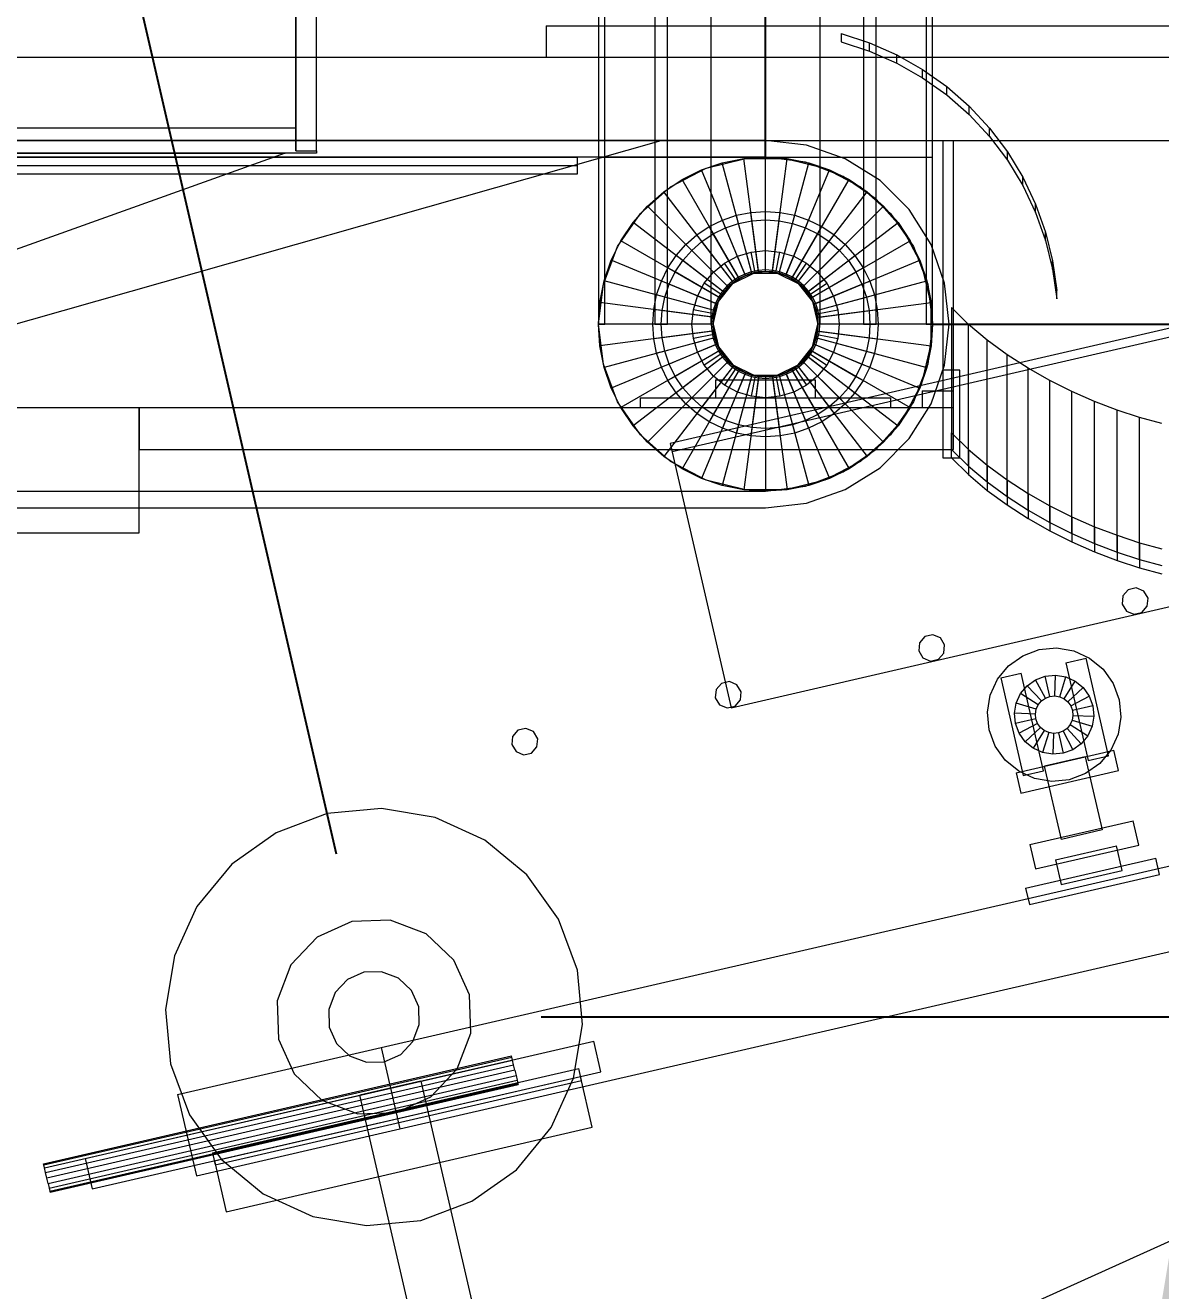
# Model space of a CAD drawing. Header units: millimetres. Extents: x -1970 to 59977, y -50268 to 6837.
# Drawn here: x 27274 to 27817, y 719 to 1325 of the extents above; entities that cross this region are included whole.
import ezdxf

# ---------------------------------------------------------------- set-up
doc = ezdxf.new("R2010")
doc.units = ezdxf.units.MM
for name, color, linetype, lineweight in [('COTAS_P', 1, 'Continuous', 0), ('lateral_briquetadora', 7, 'Continuous', 0), ('lateral_C03', 7, 'Continuous', 0), ('lateral_C05', 7, 'Continuous', 0), ('lateral_C05-C03', 7, 'Continuous', 0)]:
    doc.layers.add(name, color=color, linetype=linetype, lineweight=lineweight)
doc.dimstyles.new('R19_100', dxfattribs={"dimtxt": 250, "dimasz": 150, "dimexe": 150, "dimexo": 80, "dimgap": 100, "dimtad": 1, "dimtih": 1, "dimtoh": 1, "dimdsep": 46, "dimcen": 0.09, "dimadec": 0, "dimazin": 0, "dimtfac": 1, "dimtdec": 4, "dimtofl": 0, "dimtmove": 0, "dimatfit": 3, "dimfxl": 1, "dimtolj": 1, "dimtzin": 0, "dimarcsym": 0})

# ---------------------------------------------------------------- blocks, each defined once
blk = doc.blocks.new('*D6')
at = {"layer": 'COTAS_P', "color": 0, "lineweight": -2, "transparency": 16777216}
for p, q in [((25128.19, 1262), (25128.19, 2232)), ((27628.19, 1262), (27628.19, 2232)), ((25278.19, 2082), (27478.19, 2082))]:
    blk.add_line(p, q, dxfattribs=at)
at = {"layer": 'COTAS_P', "color": 0, "transparency": 16777216}
for points in [[(25278.19, 2107), (25278.19, 2057), (25128.19, 2082)], [(27478.19, 2107), (27478.19, 2057), (27628.19, 2082)]]:
    blk.add_solid(points, dxfattribs=at)
at = {"layer": 'Defpoints', "color": 0, "transparency": 16777216}
for p in [(27628.19, 2082), (25128.19, 1182), (27628.19, 1182)]:
    blk.add_point(p, dxfattribs=at)
blk = doc.blocks.new('*D8')
at = {"layer": 'COTAS_P', "color": 0, "lineweight": -2, "transparency": 16777216}
for p, q in [((27708.19, 1182), (28178.19, 1182)), ((28028.19, 150), (28028.19, 1032)), ((27708.19, 0), (28178.19, 0))]:
    blk.add_line(p, q, dxfattribs=at)
at = {"layer": 'COTAS_P', "color": 0, "transparency": 16777216}
for points in [[(28003.19, 1032), (28053.19, 1032), (28028.19, 1182)], [(28003.19, 150), (28053.19, 150), (28028.19, 0)]]:
    blk.add_solid(points, dxfattribs=at)
at = {"layer": 'Defpoints', "color": 0, "transparency": 16777216}
for p in [(27628.19, 1182), (28028.19, 1182), (27628.19, 0)]:
    blk.add_point(p, dxfattribs=at)
blk = doc.blocks.new('*D9')
at = {"layer": 'COTAS_P', "color": 0, "lineweight": -2, "transparency": 16777216}
for p, q in [((38921.29, 3577.96), (38703.45, 4523.18)), ((27384.72, 1760.7), (38590.97, 4343.32)), ((27422.7, 927.96), (27204.86, 1873.18))]:
    blk.add_line(p, q, dxfattribs=at)
at = {"layer": 'COTAS_P', "color": 0, "transparency": 16777216}
for points in [[(38585.35, 4367.69), (38596.58, 4318.96), (38737.13, 4377.01)], [(27379.1, 1785.06), (27390.33, 1736.34), (27238.55, 1727.01)]]:
    blk.add_solid(points, dxfattribs=at)
at = {"layer": 'Defpoints', "color": 0, "transparency": 16777216}
for p in [(38737.13, 4377.01), (38939.25, 3500), (27440.67, 850)]:
    blk.add_point(p, dxfattribs=at)
blk = doc.blocks.new('*D10')
at = {"layer": 'COTAS_P', "color": 0, "lineweight": -2, "transparency": 16777216}
for p, q in [((27520.67, 850), (27990.67, 850)), ((27840.67, 150), (27840.67, 700)), ((27520.67, 0), (27990.67, 0))]:
    blk.add_line(p, q, dxfattribs=at)
at = {"layer": 'COTAS_P', "color": 0, "transparency": 16777216}
for points in [[(27815.67, 700), (27865.67, 700), (27840.67, 850)], [(27815.67, 150), (27865.67, 150), (27840.67, 0)]]:
    blk.add_solid(points, dxfattribs=at)
at = {"layer": 'Defpoints', "color": 0, "transparency": 16777216}
for p in [(27440.67, 850), (27840.67, 850), (27440.67, 0)]:
    blk.add_point(p, dxfattribs=at)

msp = doc.modelspace()

# ---------------------------------------------------------------- linework, layer by layer
at = {"layer": 'lateral_briquetadora'}
for p, q in [((27413.187, 1265), (27413.187, 1388)), ((27403.187, 1364), (27403.187, 1265)), ((27403.187, 1276), (27403.187, 1352)), ((27403.187, 1276), (26783.187, 1276)), ((27403.187, 1265), (27403.187, 1276)), ((27413.187, 1264), (26783.187, 1264)), ((26828.187, 1264), (27398.187, 1264)), ((27398.187, 1264), (26828.187, 1060)), ((27403.187, 1265), (27413.187, 1265)), ((27413.187, 1265), (27413.187, 1264))]:
    msp.add_line(p, q, dxfattribs=at)
at = {"layer": 'lateral_C03'}
for p, q in [((38691.362, 3685.056), (27582.557, 1124.887)), ((27583.456, 1120.989), (38692.26, 3681.159)), ((27611.752, 998.208), (38720.557, 3558.377)), ((27582.557, 1124.887), (27611.752, 998.208)), ((27582.557, 1124.887), (27583.456, 1120.989)), ((27444.035, 835.383), (28613.383, 1104.875)), ((27496.255, 595.697), (28611.704, 1099.058)), ((27453.018, 796.405), (28622.366, 1065.896)), ((27805.773, 1055.636), (27801.949, 1054.755)), ((27809.385, 1054.102), (27805.773, 1055.636)), ((27799.373, 1051.794), (27799.03, 1047.885)), ((27801.949, 1054.755), (27799.373, 1051.794)), ((27811.405, 1050.737), (27809.385, 1054.102)), ((27811.062, 1046.827), (27811.405, 1050.737)), ((27799.03, 1047.885), (27801.05, 1044.52)), ((27801.05, 1044.52), (27804.662, 1042.985)), ((27804.662, 1042.985), (27808.486, 1043.866)), ((27808.486, 1043.866), (27811.062, 1046.827)), ((27704.504, 1032.297), (27701.928, 1029.336)), ((27708.328, 1033.179), (27704.504, 1032.297)), ((27711.94, 1031.644), (27708.328, 1033.179)), ((27713.96, 1028.279), (27711.94, 1031.644)), ((27701.928, 1029.336), (27701.584, 1025.427)), ((27701.584, 1025.427), (27703.604, 1022.062)), ((27713.616, 1024.37), (27713.96, 1028.279)), ((27751.442, 1023.125), (27759.268, 1026.047)), ((27759.268, 1026.047), (27767.584, 1026.845)), ((27767.584, 1026.845), (27775.822, 1025.463)), ((27775.822, 1025.463), (27783.423, 1021.996)), ((27703.604, 1022.062), (27707.216, 1020.527)), ((27707.216, 1020.527), (27711.04, 1021.409)), ((27711.04, 1021.409), (27713.616, 1024.37)), ((27744.64, 1018.276), (27751.442, 1023.125)), ((27772.008, 1019.748), (27781.753, 1021.993)), ((27772.008, 1019.748), (27782.788, 972.974)), ((27792.533, 975.219), (27781.753, 1021.993)), ((27783.423, 1021.996), (27789.866, 1016.68)), ((27739.324, 1011.833), (27744.64, 1018.276)), ((27740.826, 1012.561), (27750.57, 1014.807)), ((27761.35, 968.033), (27750.57, 1014.807)), ((27757.541, 1011.644), (27762.188, 1013.379)), ((27762.188, 1013.379), (27767.125, 1013.853)), ((27764.433, 1003.635), (27762.188, 1013.379)), ((27766.772, 1003.859), (27767.125, 1013.853)), ((27767.125, 1013.853), (27772.017, 1013.032)), ((27769.089, 1003.47), (27772.017, 1013.032)), ((27772.017, 1013.032), (27776.529, 1010.974)), ((27789.866, 1016.68), (27794.715, 1009.877)), ((27604.482, 1006.879), (27604.138, 1002.969)), ((27607.058, 1009.84), (27604.482, 1006.879)), ((27610.882, 1010.721), (27607.058, 1009.84)), ((27614.494, 1009.186), (27610.882, 1010.721)), ((27616.514, 1005.822), (27614.494, 1009.186)), ((27735.857, 1004.232), (27739.324, 1011.833)), ((27740.826, 1012.561), (27751.606, 965.787)), ((27750.346, 1004.939), (27753.502, 1008.765)), ((27753.502, 1008.765), (27757.541, 1011.644)), ((27760.319, 1001.449), (27753.502, 1008.765)), ((27762.232, 1002.813), (27757.541, 1011.644)), ((27771.227, 1002.495), (27776.529, 1010.974)), ((27773.039, 1001), (27780.355, 1007.817)), ((27776.529, 1010.974), (27780.355, 1007.817)), ((27780.355, 1007.817), (27783.234, 1003.778)), ((27794.715, 1009.877), (27797.637, 1002.051)), ((27604.138, 1002.969), (27606.158, 999.605)), ((27613.595, 998.951), (27616.171, 1001.912)), ((27616.171, 1001.912), (27616.514, 1005.822)), ((27734.475, 995.994), (27735.857, 1004.232)), ((27748.287, 1000.427), (27750.346, 1004.939)), ((27758.824, 999.637), (27750.346, 1004.939)), ((27758.824, 999.637), (27760.319, 1001.449)), ((27760.319, 1001.449), (27762.232, 1002.813)), ((27762.232, 1002.813), (27764.433, 1003.635)), ((27764.433, 1003.635), (27766.772, 1003.859)), ((27766.772, 1003.859), (27769.089, 1003.47)), ((27769.089, 1003.47), (27771.227, 1002.495)), ((27771.227, 1002.495), (27773.039, 1001)), ((27773.039, 1001), (27774.403, 999.087)), ((27774.403, 999.087), (27783.234, 1003.778)), ((27783.234, 1003.778), (27784.969, 999.132)), ((27797.637, 1002.051), (27798.435, 993.736)), ((27606.158, 999.605), (27609.77, 998.07)), ((27609.77, 998.07), (27613.595, 998.951)), ((27735.272, 987.678), (27734.475, 995.994)), ((27747.467, 995.535), (27748.287, 1000.427)), ((27757.46, 995.182), (27747.467, 995.535)), ((27747.94, 990.598), (27747.467, 995.535)), ((27757.849, 997.499), (27748.287, 1000.427)), ((27757.46, 995.182), (27757.849, 997.499)), ((27757.685, 992.844), (27757.46, 995.182)), ((27757.849, 997.499), (27758.824, 999.637)), ((27774.403, 999.087), (27775.225, 996.886)), ((27775.449, 994.547), (27775.06, 992.23)), ((27784.969, 999.132), (27775.225, 996.886)), ((27775.225, 996.886), (27775.449, 994.547)), ((27775.449, 994.547), (27785.443, 994.194)), ((27784.969, 999.132), (27785.443, 994.194)), ((27757.685, 992.844), (27747.94, 990.598)), ((27749.675, 985.951), (27747.94, 990.598)), ((27758.507, 990.643), (27749.675, 985.951)), ((27759.87, 988.729), (27752.554, 981.912)), ((27758.507, 990.643), (27757.685, 992.844)), ((27759.87, 988.729), (27758.507, 990.643)), ((27761.682, 987.234), (27759.87, 988.729)), ((27774.085, 990.093), (27772.59, 988.28)), ((27775.06, 992.23), (27774.085, 990.093)), ((27774.085, 990.093), (27782.564, 984.79)), ((27775.06, 992.23), (27784.622, 989.303)), ((27784.622, 989.303), (27782.564, 984.79)), ((27785.443, 994.194), (27784.622, 989.303)), ((27798.435, 993.736), (27797.053, 985.497)), ((27507.036, 984.421), (27506.693, 980.512)), ((27509.612, 987.382), (27507.036, 984.421)), ((27513.436, 988.263), (27509.612, 987.382)), ((27517.048, 986.729), (27513.436, 988.263)), ((27519.068, 983.364), (27517.048, 986.729)), ((27518.725, 979.454), (27519.068, 983.364)), ((27738.195, 979.853), (27735.272, 987.678)), ((27752.554, 981.912), (27749.675, 985.951)), ((27761.682, 987.234), (27756.38, 978.756)), ((27763.82, 986.259), (27760.893, 976.697)), ((27763.82, 986.259), (27761.682, 987.234)), ((27766.137, 985.87), (27763.82, 986.259)), ((27766.137, 985.87), (27765.784, 975.877)), ((27768.476, 986.095), (27766.137, 985.87)), ((27770.677, 986.917), (27768.476, 986.095)), ((27768.476, 986.095), (27770.722, 976.35)), ((27772.59, 988.28), (27770.677, 986.917)), ((27770.677, 986.917), (27775.368, 978.085)), ((27772.59, 988.28), (27779.407, 980.964)), ((27782.564, 984.79), (27779.407, 980.964)), ((27797.053, 985.497), (27793.586, 977.897)), ((27506.693, 980.512), (27508.713, 977.147)), ((27508.713, 977.147), (27512.325, 975.612)), ((27512.325, 975.612), (27516.149, 976.494)), ((27516.149, 976.494), (27518.725, 979.454)), ((27743.043, 973.05), (27738.195, 979.853)), ((27748.233, 967.062), (27795.007, 977.842)), ((27756.38, 978.756), (27752.554, 981.912)), ((27760.893, 976.697), (27756.38, 978.756)), ((27765.784, 975.877), (27760.893, 976.697)), ((27770.722, 976.35), (27765.784, 975.877)), ((27775.368, 978.085), (27770.722, 976.35)), ((27779.407, 980.964), (27775.368, 978.085)), ((27793.586, 977.897), (27788.27, 971.453)), ((27797.253, 968.098), (27795.007, 977.842)), ((27749.487, 967.734), (27743.043, 973.05)), ((27781.365, 974.698), (27761.875, 970.206)), ((27769.96, 935.126), (27761.875, 970.206)), ((27781.365, 974.698), (27789.449, 939.618)), ((27788.27, 971.453), (27781.467, 966.605)), ((27782.788, 972.974), (27792.533, 975.219)), ((27748.233, 967.062), (27750.479, 957.318)), ((27757.087, 964.267), (27749.487, 967.734)), ((27750.479, 957.318), (27797.253, 968.098)), ((27751.606, 965.787), (27761.35, 968.033)), ((27765.326, 962.885), (27757.087, 964.267)), ((27781.467, 966.605), (27773.641, 963.682)), ((27773.641, 963.682), (27765.326, 962.885)), ((27418.208, 947.446), (27393.753, 938.313)), ((27444.194, 949.938), (27418.208, 947.446)), ((27469.94, 945.619), (27444.194, 949.938)), ((27493.691, 934.784), (27469.94, 945.619)), ((27754.729, 932.642), (27804.231, 944.05)), ((27806.926, 932.357), (27804.231, 944.05)), ((27393.753, 938.313), (27372.494, 923.162)), ((27513.828, 918.172), (27493.691, 934.784)), ((27789.449, 939.618), (27769.96, 935.126)), ((27754.729, 932.642), (27757.424, 920.949)), ((27757.424, 920.949), (27806.926, 932.357)), ((27767.109, 925.233), (27796.343, 931.97)), ((27799.038, 920.277), (27796.343, 931.97)), ((27372.494, 923.162), (27355.882, 903.025)), ((27752.789, 911.671), (27815.154, 926.044)), ((27767.109, 925.233), (27769.804, 913.54)), ((27816.951, 918.248), (27815.154, 926.044)), ((27528.979, 896.913), (27513.828, 918.172)), ((27754.586, 903.875), (27816.951, 918.248)), ((27769.804, 913.54), (27799.038, 920.277)), ((27752.789, 911.671), (27754.586, 903.875)), ((27355.882, 903.025), (27345.047, 879.274)), ((27430.111, 895.799), (27413.388, 888.274)), ((27448.441, 896.352), (27430.111, 895.799)), ((27465.588, 889.849), (27448.441, 896.352)), ((27538.112, 872.458), (27528.979, 896.913)), ((27413.388, 888.274), (27400.817, 874.922)), ((27478.94, 877.278), (27465.588, 889.849)), ((27345.047, 879.274), (27340.728, 853.528)), ((27400.817, 874.922), (27394.314, 857.775)), ((27486.466, 860.555), (27478.94, 877.278)), ((27427.898, 867.915), (27422.014, 861.665)), ((27435.725, 871.438), (27427.898, 867.915)), ((27444.305, 871.697), (27435.725, 871.438)), ((27452.331, 868.653), (27444.305, 871.697)), ((27458.582, 862.769), (27452.331, 868.653)), ((27540.604, 846.472), (27538.112, 872.458)), ((27422.014, 861.665), (27418.969, 853.639)), ((27462.104, 854.941), (27458.582, 862.769)), ((27394.314, 857.775), (27394.867, 839.445)), ((27487.019, 842.225), (27486.466, 860.555)), ((27340.728, 853.528), (27343.22, 827.542)), ((27418.969, 853.639), (27419.228, 845.059)), ((27462.363, 846.361), (27462.104, 854.941)), ((27419.228, 845.059), (27422.751, 837.231)), ((27459.319, 838.335), (27462.363, 846.361)), ((27536.285, 820.726), (27540.604, 846.472)), ((27302.358, 782.208), (27545.972, 838.352)), ((27394.867, 839.445), (27402.392, 822.722)), ((27422.751, 837.231), (27429.001, 831.347)), ((27453.435, 832.085), (27459.319, 838.335)), ((27480.515, 825.078), (27487.019, 842.225)), ((27549.341, 823.735), (27545.972, 838.352)), ((27282.42, 779.665), (27506.544, 831.318)), ((27282.539, 779.146), (27506.664, 830.798)), ((27346.589, 812.926), (27444.035, 835.383)), ((27429.001, 831.347), (27437.027, 828.303)), ((27444.035, 835.383), (27453.018, 796.405)), ((27445.607, 828.562), (27453.435, 832.085)), ((27506.664, 830.798), (27506.544, 831.318)), ((27507.005, 829.32), (27506.664, 830.798)), ((27282.88, 777.667), (27507.005, 829.32)), ((27283.39, 775.454), (27507.515, 827.107)), ((27343.22, 827.542), (27352.353, 803.087)), ((27363.296, 784.963), (27538.698, 825.387)), ((27437.027, 828.303), (27445.607, 828.562)), ((27467.944, 811.726), (27480.515, 825.078)), ((27507.515, 827.107), (27507.005, 829.32)), ((27508.117, 824.496), (27507.515, 827.107)), ((27540.045, 819.54), (27538.698, 825.387)), ((27508.117, 824.496), (27283.992, 772.844)), ((27284.593, 770.233), (27508.718, 821.886)), ((27285.103, 768.02), (27509.228, 819.673)), ((27305.726, 767.591), (27549.341, 823.735)), ((27364.194, 781.065), (27539.596, 821.489)), ((27364.643, 779.116), (27540.045, 819.54)), ((27402.392, 822.722), (27415.745, 810.151)), ((27463.143, 819.263), (27433.909, 812.525)), ((27463.143, 819.263), (27517.041, 585.393)), ((27508.117, 824.496), (27508.718, 821.886)), ((27508.718, 821.886), (27509.228, 819.673)), ((27509.228, 819.673), (27509.569, 818.194)), ((27525.451, 796.975), (27536.285, 820.726)), ((27545.21, 797.128), (27539.596, 821.489)), ((27285.444, 766.542), (27509.569, 818.194)), ((27285.564, 766.023), (27509.689, 817.675)), ((27346.589, 812.926), (27355.572, 773.947)), ((27509.569, 818.194), (27509.689, 817.675)), ((27415.745, 810.151), (27432.891, 803.648)), ((27487.808, 578.656), (27433.909, 812.525)), ((27451.221, 804.201), (27467.944, 811.726)), ((27352.353, 803.087), (27367.504, 781.828)), ((27432.891, 803.648), (27451.221, 804.201)), ((27355.572, 773.947), (27453.018, 796.405)), ((27369.808, 756.704), (27545.21, 797.128)), ((27508.838, 776.838), (27525.451, 796.975)), ((27363.296, 784.963), (27364.643, 779.116)), ((27282.539, 779.146), (27282.42, 779.665)), ((27282.88, 777.667), (27282.539, 779.146)), ((27283.39, 775.454), (27282.88, 777.667)), ((27302.358, 782.208), (27305.726, 767.591)), ((27364.194, 781.065), (27369.808, 756.704)), ((27367.504, 781.828), (27387.642, 765.216)), ((27487.579, 761.687), (27508.838, 776.838)), ((27283.992, 772.844), (27283.39, 775.454)), ((27284.593, 770.233), (27283.992, 772.844)), ((27284.593, 770.233), (27285.103, 768.02)), ((27285.103, 768.02), (27285.444, 766.542)), ((27285.444, 766.542), (27285.564, 766.023)), ((27387.642, 765.216), (27411.392, 754.381)), ((27463.124, 752.554), (27487.579, 761.687)), ((27411.392, 754.381), (27437.138, 750.062)), ((27437.138, 750.062), (27463.124, 752.554))]:
    msp.add_line(p, q, dxfattribs=at)
at = {"layer": 'lateral_C05'}
for p, q in [((27548.187, 1425), (27548.187, 1182)), ((27551.187, 1182), (27551.187, 1425)), ((27575.187, 1425), (27575.187, 1182)), ((27581.187, 1182), (27581.187, 1425)), ((27602.187, 1182), (27602.187, 1425)), ((27654.187, 1425), (27654.187, 1182)), ((27675.187, 1425), (27675.187, 1182)), ((27681.187, 1182), (27681.187, 1425)), ((27705.187, 1425), (27705.187, 1182)), ((27708.187, 1182), (27708.187, 1425)), ((27548.187, 1345), (27548.187, 1262)), ((27708.187, 1262), (27708.187, 1345)), ((27523.187, 1325), (28033.187, 1325)), ((27523.187, 1325), (27523.187, 1310)), ((27108.187, 1310), (28033.187, 1310)), ((27523.187, 1310), (28033.187, 1310)), ((27628.187, 1270), (25128.187, 1270)), ((27108.187, 1270), (28033.187, 1270)), ((27128.187, 1142), (27578.187, 1270)), ((27578.187, 1270), (27128.187, 1270)), ((27647.768, 1267.794), (27628.187, 1270)), ((27666.368, 1261.285), (27647.768, 1267.794)), ((27628.187, 1262), (25128.187, 1262)), ((25218.187, 1262), (27538.187, 1262)), ((27538.187, 1258), (27538.187, 1262)), ((27548.187, 1262), (27708.187, 1262)), ((27599.818, 1256.801), (27618.544, 1261.417)), ((27607.481, 1259.274), (27617.744, 1261.316)), ((27617.744, 1261.316), (27628.187, 1262)), ((27624.793, 1207.778), (27617.744, 1261.316)), ((27618.544, 1261.417), (27637.83, 1261.417)), ((27647.332, 1259.675), (27628.187, 1262)), ((27628.187, 1208), (27628.187, 1262)), ((27628.187, 1262), (27638.629, 1261.316)), ((27631.58, 1207.778), (27638.629, 1261.316)), ((27637.83, 1261.417), (27656.555, 1256.801)), ((27638.629, 1261.316), (27648.892, 1259.274)), ((27683.054, 1250.801), (27666.368, 1261.285)), ((25218.187, 1258), (27538.187, 1258)), ((27538.187, 1254), (27538.187, 1258)), ((27582.741, 1247.839), (27599.818, 1256.801)), ((27588.187, 1251.282), (27597.572, 1255.91)), ((27597.572, 1255.91), (27607.481, 1259.274)), ((27618.237, 1206.021), (27597.572, 1255.91)), ((27621.457, 1207.114), (27607.481, 1259.274)), ((27634.916, 1207.114), (27648.892, 1259.274)), ((27638.136, 1206.021), (27658.801, 1255.91)), ((27665.364, 1252.836), (27647.332, 1259.675)), ((27648.892, 1259.274), (27658.801, 1255.91)), ((27656.555, 1256.801), (27673.632, 1247.839)), ((27658.801, 1255.91), (27668.187, 1251.282)), ((25218.187, 1254), (27538.187, 1254)), ((27579.486, 1245.468), (27588.187, 1251.282)), ((27615.187, 1204.517), (27588.187, 1251.282)), ((27641.187, 1204.517), (27668.187, 1251.282)), ((27681.236, 1241.881), (27665.364, 1252.836)), ((27668.187, 1251.282), (27676.887, 1245.468)), ((27696.988, 1236.867), (27683.054, 1250.801)), ((27568.306, 1235.05), (27582.741, 1247.839)), ((27571.618, 1238.569), (27579.486, 1245.468)), ((27612.359, 1202.627), (27579.486, 1245.468)), ((27644.014, 1202.627), (27676.887, 1245.468)), ((27673.632, 1247.839), (27688.067, 1235.05)), ((27676.887, 1245.468), (27684.755, 1238.569)), ((27564.718, 1230.701), (27571.618, 1238.569)), ((27609.802, 1200.385), (27571.618, 1238.569)), ((27646.571, 1200.385), (27684.755, 1238.569)), ((27694.025, 1227.445), (27681.236, 1241.881)), ((27684.755, 1238.569), (27691.655, 1230.701)), ((27557.35, 1219.178), (27568.306, 1235.05)), ((27601.187, 1228.765), (27607.522, 1231.889)), ((27607.522, 1231.889), (27614.21, 1234.16)), ((27609.052, 1228.194), (27607.522, 1231.889)), ((27614.21, 1234.16), (27621.138, 1235.538)), ((27615.246, 1230.296), (27614.21, 1234.16)), ((27615.246, 1230.296), (27621.66, 1231.572)), ((27621.138, 1235.538), (27628.187, 1236)), ((27621.66, 1231.572), (27621.138, 1235.538)), ((27621.66, 1231.572), (27628.187, 1232)), ((27624.891, 1207.034), (27621.66, 1231.572)), ((27628.187, 1232), (27628.187, 1236)), ((27628.187, 1236), (27635.235, 1235.538)), ((27628.187, 1207.25), (27628.187, 1232)), ((27628.187, 1232), (27634.713, 1231.572)), ((27631.482, 1207.034), (27634.713, 1231.572)), ((27634.713, 1231.572), (27635.235, 1235.538)), ((27634.713, 1231.572), (27641.128, 1230.296)), ((27635.235, 1235.538), (27642.163, 1234.16)), ((27641.128, 1230.296), (27642.163, 1234.16)), ((27642.163, 1234.16), (27648.851, 1231.889)), ((27647.321, 1228.194), (27648.851, 1231.889)), ((27648.851, 1231.889), (27655.187, 1228.765)), ((27688.067, 1235.05), (27699.023, 1219.178)), ((27707.472, 1220.182), (27696.988, 1236.867)), ((27558.905, 1222), (27564.718, 1230.701)), ((27607.559, 1197.828), (27564.718, 1230.701)), ((27595.313, 1224.841), (27601.187, 1228.765)), ((27597.749, 1221.668), (27603.187, 1225.301)), ((27603.187, 1225.301), (27601.187, 1228.765)), ((27603.187, 1225.301), (27609.052, 1228.194)), ((27615.562, 1203.867), (27603.187, 1225.301)), ((27609.052, 1228.194), (27615.246, 1230.296)), ((27618.524, 1205.328), (27609.052, 1228.194)), ((27621.651, 1206.39), (27615.246, 1230.296)), ((27634.722, 1206.39), (27641.128, 1230.296)), ((27637.849, 1205.328), (27647.321, 1228.194)), ((27640.812, 1203.867), (27653.187, 1225.301)), ((27641.128, 1230.296), (27647.321, 1228.194)), ((27647.321, 1228.194), (27653.187, 1225.301)), ((27648.814, 1197.828), (27691.655, 1230.701)), ((27653.187, 1225.301), (27655.187, 1228.765)), ((27653.187, 1225.301), (27658.625, 1221.668)), ((27655.187, 1228.765), (27661.06, 1224.841)), ((27691.655, 1230.701), (27697.469, 1222)), ((27702.988, 1210.368), (27694.025, 1227.445)), ((27550.511, 1201.145), (27557.35, 1219.178)), ((27554.276, 1212.615), (27558.905, 1222)), ((27605.67, 1195), (27558.905, 1222)), ((27585.345, 1214.873), (27590.003, 1220.184)), ((27590.003, 1220.184), (27595.313, 1224.841)), ((27592.831, 1217.355), (27590.003, 1220.184)), ((27592.831, 1217.355), (27597.749, 1221.668)), ((27597.749, 1221.668), (27595.313, 1224.841)), ((27612.815, 1202.032), (27597.749, 1221.668)), ((27643.558, 1202.032), (27658.625, 1221.668)), ((27650.703, 1195), (27697.469, 1222)), ((27658.625, 1221.668), (27661.06, 1224.841)), ((27658.625, 1221.668), (27663.542, 1217.355)), ((27661.06, 1224.841), (27666.37, 1220.184)), ((27663.542, 1217.355), (27666.37, 1220.184)), ((27666.37, 1220.184), (27671.028, 1214.873)), ((27697.469, 1222), (27702.097, 1212.615)), ((27699.023, 1219.178), (27705.862, 1201.145)), ((27713.98, 1201.582), (27707.472, 1220.182)), ((27581.421, 1209), (27585.345, 1214.873)), ((27588.519, 1212.438), (27585.345, 1214.873)), ((27588.519, 1212.438), (27592.831, 1217.355)), ((27610.332, 1199.854), (27592.831, 1217.355)), ((27608.603, 1211.309), (27614.697, 1214.567)), ((27614.697, 1214.567), (27621.31, 1216.573)), ((27618.524, 1205.328), (27614.697, 1214.567)), ((27621.31, 1216.573), (27628.187, 1217.25)), ((27623.261, 1206.765), (27621.31, 1216.573)), ((27628.187, 1207.25), (27628.187, 1217.25)), ((27628.187, 1217.25), (27635.064, 1216.573)), ((27633.113, 1206.765), (27635.064, 1216.573)), ((27635.064, 1216.573), (27641.676, 1214.567)), ((27637.849, 1205.328), (27641.676, 1214.567)), ((27641.676, 1214.567), (27647.77, 1211.309)), ((27646.041, 1199.854), (27663.542, 1217.355)), ((27663.542, 1217.355), (27667.854, 1212.438)), ((27667.854, 1212.438), (27671.028, 1214.873)), ((27671.028, 1214.873), (27674.952, 1209)), ((27550.913, 1202.706), (27554.276, 1212.615)), ((27604.166, 1191.95), (27554.276, 1212.615)), ((27578.297, 1202.665), (27581.421, 1209)), ((27584.885, 1207), (27581.421, 1209)), ((27581.993, 1201.134), (27584.885, 1207)), ((27584.885, 1207), (27588.519, 1212.438)), ((27606.319, 1194.625), (27584.885, 1207)), ((27608.154, 1197.371), (27588.519, 1212.438)), ((27598.877, 1201.584), (27603.261, 1206.926)), ((27603.261, 1206.926), (27608.603, 1211.309)), ((27610.332, 1199.854), (27603.261, 1206.926)), ((27614.158, 1202.995), (27608.603, 1211.309)), ((27621.457, 1207.114), (27618.237, 1206.021)), ((27623.261, 1206.765), (27618.524, 1205.328)), ((27624.793, 1207.778), (27621.457, 1207.114)), ((27624.891, 1207.034), (27621.651, 1206.39)), ((27624.923, 1206.786), (27621.716, 1206.148)), ((27628.187, 1207.25), (27623.261, 1206.765)), ((27628.187, 1208), (27624.793, 1207.778)), ((27628.187, 1207.25), (27624.891, 1207.034)), ((27628.187, 1207), (27624.923, 1206.786)), ((27631.58, 1207.778), (27628.187, 1208)), ((27633.113, 1206.765), (27628.187, 1207.25)), ((27631.482, 1207.034), (27628.187, 1207.25)), ((27631.45, 1206.786), (27628.187, 1207)), ((27634.657, 1206.148), (27631.45, 1206.786)), ((27634.722, 1206.39), (27631.482, 1207.034)), ((27634.916, 1207.114), (27631.58, 1207.778)), ((27637.849, 1205.328), (27633.113, 1206.765)), ((27638.136, 1206.021), (27634.916, 1207.114)), ((27642.215, 1202.995), (27647.77, 1211.309)), ((27646.041, 1199.854), (27653.112, 1206.926)), ((27647.77, 1211.309), (27653.112, 1206.926)), ((27648.219, 1197.371), (27667.854, 1212.438)), ((27650.054, 1194.625), (27671.488, 1207)), ((27652.207, 1191.95), (27702.097, 1212.615)), ((27653.112, 1206.926), (27657.496, 1201.584)), ((27667.854, 1212.438), (27671.488, 1207)), ((27671.488, 1207), (27674.952, 1209)), ((27671.488, 1207), (27674.381, 1201.134)), ((27674.952, 1209), (27678.076, 1202.665)), ((27702.097, 1212.615), (27705.461, 1202.706)), ((27707.603, 1191.643), (27702.988, 1210.368)), ((27548.187, 1182), (27550.511, 1201.145)), ((27548.871, 1192.442), (27550.913, 1202.706)), ((27603.073, 1188.729), (27550.913, 1202.706)), ((27576.027, 1195.976), (27578.297, 1202.665)), ((27581.993, 1201.134), (27578.297, 1202.665)), ((27579.89, 1194.941), (27581.993, 1201.134)), ((27604.859, 1191.663), (27581.993, 1201.134)), ((27595.62, 1195.49), (27598.877, 1201.584)), ((27607.192, 1196.028), (27598.877, 1201.584)), ((27605.662, 1192.847), (27612.599, 1201.546)), ((27612.359, 1202.627), (27609.802, 1200.385)), ((27614.158, 1202.995), (27610.332, 1199.854)), ((27612.815, 1202.032), (27610.332, 1199.854)), ((27612.968, 1201.834), (27610.509, 1199.678)), ((27615.187, 1204.517), (27612.359, 1202.627)), ((27612.599, 1201.546), (27622.624, 1206.373)), ((27615.562, 1203.867), (27612.815, 1202.032)), ((27615.687, 1203.651), (27612.968, 1201.834)), ((27618.524, 1205.328), (27614.158, 1202.995)), ((27618.237, 1206.021), (27615.187, 1204.517)), ((27618.524, 1205.328), (27615.562, 1203.867)), ((27618.619, 1205.097), (27615.687, 1203.651)), ((27621.651, 1206.39), (27618.524, 1205.328)), ((27621.716, 1206.148), (27618.619, 1205.097)), ((27622.624, 1206.373), (27633.75, 1206.373)), ((27633.75, 1206.373), (27643.774, 1201.546)), ((27637.754, 1205.097), (27634.657, 1206.148)), ((27637.849, 1205.328), (27634.722, 1206.39)), ((27640.687, 1203.651), (27637.754, 1205.097)), ((27642.215, 1202.995), (27637.849, 1205.328)), ((27640.812, 1203.867), (27637.849, 1205.328)), ((27641.187, 1204.517), (27638.136, 1206.021)), ((27643.406, 1201.834), (27640.687, 1203.651)), ((27643.558, 1202.032), (27640.812, 1203.867)), ((27644.014, 1202.627), (27641.187, 1204.517)), ((27646.041, 1199.854), (27642.215, 1202.995)), ((27645.864, 1199.678), (27643.406, 1201.834)), ((27646.041, 1199.854), (27643.558, 1202.032)), ((27643.774, 1201.546), (27650.711, 1192.847)), ((27646.571, 1200.385), (27644.014, 1202.627)), ((27649.181, 1196.028), (27657.496, 1201.584)), ((27651.515, 1191.663), (27674.381, 1201.134)), ((27653.301, 1188.729), (27705.461, 1202.706)), ((27657.496, 1201.584), (27660.753, 1195.49)), ((27674.381, 1201.134), (27678.076, 1202.665)), ((27674.381, 1201.134), (27676.483, 1194.941)), ((27678.076, 1202.665), (27680.347, 1195.976)), ((27705.461, 1202.706), (27707.502, 1192.442)), ((27705.862, 1201.145), (27708.187, 1182)), ((27716.187, 1182), (27713.98, 1201.582)), ((27574.649, 1189.048), (27576.027, 1195.976)), ((27579.89, 1194.941), (27576.027, 1195.976)), ((27578.614, 1188.526), (27579.89, 1194.941)), ((27603.797, 1188.535), (27579.89, 1194.941)), ((27593.614, 1188.877), (27595.62, 1195.49)), ((27604.859, 1191.663), (27595.62, 1195.49)), ((27605.67, 1195), (27604.166, 1191.95)), ((27607.192, 1196.028), (27604.859, 1191.663)), ((27606.319, 1194.625), (27604.859, 1191.663)), ((27607.559, 1197.828), (27605.67, 1195)), ((27608.154, 1197.371), (27606.319, 1194.625)), ((27608.353, 1197.219), (27606.536, 1194.5)), ((27610.332, 1199.854), (27607.192, 1196.028)), ((27609.802, 1200.385), (27607.559, 1197.828)), ((27610.332, 1199.854), (27608.154, 1197.371)), ((27610.509, 1199.678), (27608.353, 1197.219)), ((27648.02, 1197.219), (27645.864, 1199.678)), ((27649.181, 1196.028), (27646.041, 1199.854)), ((27648.219, 1197.371), (27646.041, 1199.854)), ((27648.814, 1197.828), (27646.571, 1200.385)), ((27649.837, 1194.5), (27648.02, 1197.219)), ((27650.054, 1194.625), (27648.219, 1197.371)), ((27650.703, 1195), (27648.814, 1197.828)), ((27651.515, 1191.663), (27649.181, 1196.028)), ((27651.515, 1191.663), (27650.054, 1194.625)), ((27652.207, 1191.95), (27650.703, 1195)), ((27651.515, 1191.663), (27660.753, 1195.49)), ((27652.576, 1188.535), (27676.483, 1194.941)), ((27660.753, 1195.49), (27662.759, 1188.877)), ((27676.483, 1194.941), (27680.347, 1195.976)), ((27676.483, 1194.941), (27677.759, 1188.526)), ((27680.347, 1195.976), (27681.725, 1189.048)), ((27548.187, 1182), (27548.871, 1192.442)), ((27602.409, 1185.394), (27548.871, 1192.442)), ((27574.187, 1182), (27574.649, 1189.048)), ((27578.614, 1188.526), (27574.649, 1189.048)), ((27578.187, 1182), (27578.614, 1188.526)), ((27603.153, 1185.296), (27578.614, 1188.526)), ((27592.937, 1182), (27593.614, 1188.877)), ((27603.422, 1186.926), (27593.614, 1188.877)), ((27603.073, 1188.729), (27602.409, 1185.394)), ((27604.166, 1191.95), (27603.073, 1188.729)), ((27603.797, 1188.535), (27603.153, 1185.296)), ((27603.187, 1182), (27605.662, 1192.847)), ((27604.859, 1191.663), (27603.422, 1186.926)), ((27604.859, 1191.663), (27603.797, 1188.535)), ((27605.09, 1191.567), (27604.038, 1188.47)), ((27606.536, 1194.5), (27605.09, 1191.567)), ((27651.284, 1191.567), (27649.837, 1194.5)), ((27650.711, 1192.847), (27653.187, 1182)), ((27652.335, 1188.47), (27651.284, 1191.567)), ((27652.951, 1186.926), (27651.515, 1191.663)), ((27652.576, 1188.535), (27651.515, 1191.663)), ((27653.301, 1188.729), (27652.207, 1191.95)), ((27653.221, 1185.296), (27652.576, 1188.535)), ((27652.951, 1186.926), (27662.759, 1188.877)), ((27653.221, 1185.296), (27677.759, 1188.526)), ((27653.964, 1185.394), (27653.301, 1188.729)), ((27653.964, 1185.394), (27707.502, 1192.442)), ((27662.759, 1188.877), (27663.437, 1182)), ((27677.759, 1188.526), (27681.725, 1189.048)), ((27677.759, 1188.526), (27678.187, 1182)), ((27681.725, 1189.048), (27682.187, 1182)), ((27707.502, 1192.442), (27708.187, 1182)), ((27707.603, 1172.357), (27707.603, 1191.643)), ((27602.409, 1185.394), (27602.187, 1182)), ((27603.422, 1186.926), (27602.937, 1182)), ((27603.153, 1185.296), (27602.937, 1182)), ((27603.4, 1185.263), (27603.187, 1182)), ((27604.038, 1188.47), (27603.4, 1185.263)), ((27652.973, 1185.263), (27652.335, 1188.47)), ((27653.437, 1182), (27652.951, 1186.926)), ((27653.187, 1182), (27652.973, 1185.263)), ((27653.437, 1182), (27653.221, 1185.296)), ((27654.187, 1182), (27653.964, 1185.394)), ((27550.511, 1162.855), (27548.187, 1182)), ((27602.187, 1182), (27548.187, 1182)), ((27548.871, 1171.558), (27548.187, 1182)), ((27548.187, 1182), (27551.187, 1182)), ((27602.409, 1178.606), (27548.871, 1171.558)), ((27578.187, 1182), (27574.187, 1182)), ((27574.649, 1174.952), (27574.187, 1182)), ((27575.187, 1182), (27581.187, 1182)), ((27602.937, 1182), (27578.187, 1182)), ((27578.614, 1175.474), (27578.187, 1182)), ((27603.153, 1178.704), (27578.614, 1175.474)), ((27602.937, 1182), (27592.937, 1182)), ((27593.614, 1175.123), (27592.937, 1182)), ((27603.422, 1177.074), (27593.614, 1175.123)), ((27602.187, 1182), (27602.409, 1178.606)), ((27602.409, 1178.606), (27603.073, 1175.271)), ((27602.937, 1182), (27603.422, 1177.074)), ((27602.937, 1182), (27603.153, 1178.704)), ((27603.153, 1178.704), (27603.797, 1175.465)), ((27603.187, 1182), (27605.662, 1171.153)), ((27603.187, 1182), (27603.4, 1178.737)), ((27603.4, 1178.737), (27604.038, 1175.53)), ((27603.422, 1177.074), (27604.859, 1172.337)), ((27650.711, 1171.153), (27653.187, 1182)), ((27651.515, 1172.337), (27652.951, 1177.074)), ((27652.335, 1175.53), (27652.973, 1178.737)), ((27652.576, 1175.465), (27653.221, 1178.704)), ((27652.951, 1177.074), (27653.437, 1182)), ((27652.951, 1177.074), (27662.759, 1175.123)), ((27652.973, 1178.737), (27653.187, 1182)), ((27653.221, 1178.704), (27653.437, 1182)), ((27653.221, 1178.704), (27677.759, 1175.474)), ((27653.301, 1175.271), (27653.964, 1178.606)), ((27663.437, 1182), (27653.437, 1182)), ((27678.187, 1182), (27653.437, 1182)), ((27653.964, 1178.606), (27654.187, 1182)), ((27653.964, 1178.606), (27707.502, 1171.558)), ((27708.187, 1182), (27654.187, 1182)), ((27663.437, 1182), (27662.759, 1175.123)), ((27675.187, 1182), (27681.187, 1182)), ((27678.187, 1182), (27677.759, 1175.474)), ((27682.187, 1182), (27678.187, 1182)), ((27682.187, 1182), (27681.725, 1174.952)), ((27705.187, 1182), (27708.187, 1182)), ((27708.187, 1182), (27705.862, 1162.855)), ((27708.187, 1182), (27707.502, 1171.558)), ((27713.98, 1162.418), (27716.187, 1182)), ((27550.913, 1161.294), (27548.871, 1171.558)), ((27603.073, 1175.271), (27550.913, 1161.294)), ((27604.166, 1172.05), (27554.276, 1151.385)), ((27578.614, 1175.474), (27574.649, 1174.952)), ((27576.027, 1168.024), (27574.649, 1174.952)), ((27579.89, 1169.059), (27578.614, 1175.474)), ((27603.797, 1175.465), (27579.89, 1169.059)), ((27604.859, 1172.337), (27581.993, 1162.866)), ((27595.62, 1168.51), (27593.614, 1175.123)), ((27604.859, 1172.337), (27595.62, 1168.51)), ((27603.073, 1175.271), (27604.166, 1172.05)), ((27603.797, 1175.465), (27604.859, 1172.337)), ((27604.038, 1175.53), (27605.09, 1172.433)), ((27604.166, 1172.05), (27605.67, 1169)), ((27604.859, 1172.337), (27607.192, 1167.972)), ((27604.859, 1172.337), (27606.319, 1169.375)), ((27605.09, 1172.433), (27606.536, 1169.5)), ((27605.662, 1171.153), (27612.599, 1162.454)), ((27643.774, 1162.454), (27650.711, 1171.153)), ((27649.181, 1167.972), (27651.515, 1172.337)), ((27649.837, 1169.5), (27651.284, 1172.433)), ((27650.054, 1169.375), (27651.515, 1172.337)), ((27650.703, 1169), (27652.207, 1172.05)), ((27651.284, 1172.433), (27652.335, 1175.53)), ((27651.515, 1172.337), (27652.576, 1175.465)), ((27651.515, 1172.337), (27660.753, 1168.51)), ((27651.515, 1172.337), (27674.381, 1162.866)), ((27652.207, 1172.05), (27653.301, 1175.271)), ((27652.207, 1172.05), (27702.097, 1151.385)), ((27652.576, 1175.465), (27676.483, 1169.059)), ((27653.301, 1175.271), (27705.461, 1161.294)), ((27662.759, 1175.123), (27660.753, 1168.51)), ((27677.759, 1175.474), (27676.483, 1169.059)), ((27677.759, 1175.474), (27681.725, 1174.952)), ((27681.725, 1174.952), (27680.347, 1168.024)), ((27702.988, 1153.632), (27707.603, 1172.357)), ((27707.502, 1171.558), (27705.461, 1161.294)), ((27605.67, 1169), (27558.905, 1142)), ((27607.559, 1166.172), (27564.718, 1133.299)), ((27579.89, 1169.059), (27576.027, 1168.024)), ((27578.297, 1161.335), (27576.027, 1168.024)), ((27581.993, 1162.866), (27579.89, 1169.059)), ((27606.319, 1169.375), (27584.885, 1157)), ((27608.154, 1166.629), (27588.519, 1151.562)), ((27598.877, 1162.416), (27595.62, 1168.51)), ((27607.192, 1167.972), (27598.877, 1162.416)), ((27605.67, 1169), (27607.559, 1166.172)), ((27606.319, 1169.375), (27608.154, 1166.629)), ((27606.536, 1169.5), (27608.353, 1166.781)), ((27607.192, 1167.972), (27610.332, 1164.146)), ((27607.559, 1166.172), (27609.802, 1163.615)), ((27608.154, 1166.629), (27610.332, 1164.146)), ((27608.353, 1166.781), (27610.509, 1164.322)), ((27610.509, 1164.322), (27612.968, 1162.166)), ((27643.406, 1162.166), (27645.864, 1164.322)), ((27645.864, 1164.322), (27648.02, 1166.781)), ((27646.041, 1164.146), (27649.181, 1167.972)), ((27646.041, 1164.146), (27648.219, 1166.629)), ((27646.571, 1163.615), (27648.814, 1166.172)), ((27648.02, 1166.781), (27649.837, 1169.5)), ((27648.219, 1166.629), (27650.054, 1169.375)), ((27648.219, 1166.629), (27667.854, 1151.562)), ((27648.814, 1166.172), (27650.703, 1169)), ((27648.814, 1166.172), (27691.655, 1133.299)), ((27649.181, 1167.972), (27657.496, 1162.416)), ((27650.054, 1169.375), (27671.488, 1157)), ((27650.703, 1169), (27697.469, 1142)), ((27660.753, 1168.51), (27657.496, 1162.416)), ((27676.483, 1169.059), (27674.381, 1162.866)), ((27676.483, 1169.059), (27680.347, 1168.024)), ((27680.347, 1168.024), (27678.076, 1161.335)), ((27557.35, 1144.822), (27550.511, 1162.855)), ((27554.276, 1151.385), (27550.913, 1161.294)), ((27609.802, 1163.615), (27571.618, 1125.431)), ((27581.993, 1162.866), (27578.297, 1161.335)), ((27581.421, 1155), (27578.297, 1161.335)), ((27612.359, 1161.373), (27579.486, 1118.532)), ((27584.885, 1157), (27581.993, 1162.866)), ((27615.187, 1159.483), (27588.187, 1112.718)), ((27610.332, 1164.146), (27592.831, 1146.645)), ((27612.815, 1161.968), (27597.749, 1142.332)), ((27603.261, 1157.074), (27598.877, 1162.416)), ((27615.562, 1160.133), (27603.187, 1138.699)), ((27610.332, 1164.146), (27603.261, 1157.074)), ((27614.158, 1161.005), (27608.603, 1152.691)), ((27618.524, 1158.672), (27609.052, 1135.806)), ((27609.802, 1163.615), (27612.359, 1161.373)), ((27610.332, 1164.146), (27614.158, 1161.005)), ((27610.332, 1164.146), (27612.815, 1161.968)), ((27612.359, 1161.373), (27615.187, 1159.483)), ((27612.599, 1162.454), (27622.624, 1157.627)), ((27612.815, 1161.968), (27615.562, 1160.133)), ((27612.968, 1162.166), (27615.687, 1160.349)), ((27614.158, 1161.005), (27618.524, 1158.672)), ((27618.524, 1158.672), (27614.697, 1149.433)), ((27615.187, 1159.483), (27618.237, 1157.979)), ((27615.562, 1160.133), (27618.524, 1158.672)), ((27615.687, 1160.349), (27618.619, 1158.903)), ((27618.524, 1158.672), (27623.261, 1157.235)), ((27618.524, 1158.672), (27621.651, 1157.61)), ((27618.619, 1158.903), (27621.716, 1157.852)), ((27633.113, 1157.235), (27637.849, 1158.672)), ((27633.75, 1157.627), (27643.774, 1162.454)), ((27634.657, 1157.852), (27637.754, 1158.903)), ((27634.722, 1157.61), (27637.849, 1158.672)), ((27637.754, 1158.903), (27640.687, 1160.349)), ((27637.849, 1158.672), (27642.215, 1161.005)), ((27637.849, 1158.672), (27640.812, 1160.133)), ((27637.849, 1158.672), (27641.676, 1149.433)), ((27637.849, 1158.672), (27647.321, 1135.806)), ((27638.136, 1157.979), (27641.187, 1159.483)), ((27640.687, 1160.349), (27643.406, 1162.166)), ((27640.812, 1160.133), (27643.558, 1161.968)), ((27640.812, 1160.133), (27653.187, 1138.699)), ((27641.187, 1159.483), (27644.014, 1161.373)), ((27641.187, 1159.483), (27668.187, 1112.718)), ((27642.215, 1161.005), (27646.041, 1164.146)), ((27642.215, 1161.005), (27647.77, 1152.691)), ((27643.558, 1161.968), (27646.041, 1164.146)), ((27643.558, 1161.968), (27658.625, 1142.332)), ((27644.014, 1161.373), (27646.571, 1163.615)), ((27644.014, 1161.373), (27676.887, 1118.532)), ((27646.041, 1164.146), (27653.112, 1157.074)), ((27646.041, 1164.146), (27663.542, 1146.645)), ((27646.571, 1163.615), (27684.755, 1125.431)), ((27657.496, 1162.416), (27653.112, 1157.074)), ((27674.381, 1162.866), (27671.488, 1157)), ((27674.381, 1162.866), (27678.076, 1161.335)), ((27678.076, 1161.335), (27674.952, 1155)), ((27705.862, 1162.855), (27699.023, 1144.822)), ((27705.461, 1161.294), (27702.097, 1151.385)), ((27707.472, 1143.818), (27713.98, 1162.418)), ((27584.885, 1157), (27581.421, 1155)), ((27585.345, 1149.127), (27581.421, 1155)), ((27588.519, 1151.562), (27584.885, 1157)), ((27618.237, 1157.979), (27597.572, 1108.09)), ((27608.603, 1152.691), (27603.261, 1157.074)), ((27604.187, 1155.25), (27652.187, 1155.25)), ((27604.187, 1155.25), (27604.187, 1146.75)), ((27621.457, 1156.886), (27607.481, 1104.726)), ((27614.697, 1149.433), (27608.603, 1152.691)), ((27621.651, 1157.61), (27615.246, 1133.704)), ((27624.793, 1156.222), (27617.744, 1102.684)), ((27618.237, 1157.979), (27621.457, 1156.886)), ((27623.261, 1157.235), (27621.31, 1147.427)), ((27621.457, 1156.886), (27624.793, 1156.222)), ((27621.651, 1157.61), (27624.891, 1156.966)), ((27624.891, 1156.966), (27621.66, 1132.428)), ((27621.716, 1157.852), (27624.923, 1157.214)), ((27622.624, 1157.627), (27633.75, 1157.627)), ((27623.261, 1157.235), (27628.187, 1156.75)), ((27624.793, 1156.222), (27628.187, 1156)), ((27624.891, 1156.966), (27628.187, 1156.75)), ((27624.923, 1157.214), (27628.187, 1157)), ((27628.187, 1156.75), (27633.113, 1157.235)), ((27628.187, 1157), (27631.45, 1157.214)), ((27628.187, 1156.75), (27631.482, 1156.966)), ((27628.187, 1156.75), (27628.187, 1146.75)), ((27628.187, 1156.75), (27628.187, 1132)), ((27628.187, 1156), (27631.58, 1156.222)), ((27628.187, 1156), (27628.187, 1102)), ((27631.45, 1157.214), (27634.657, 1157.852)), ((27631.482, 1156.966), (27634.722, 1157.61)), ((27631.482, 1156.966), (27634.713, 1132.428)), ((27631.58, 1156.222), (27634.916, 1156.886)), ((27631.58, 1156.222), (27638.629, 1102.684)), ((27633.113, 1157.235), (27635.064, 1147.427)), ((27634.722, 1157.61), (27641.128, 1133.704)), ((27634.916, 1156.886), (27638.136, 1157.979)), ((27634.916, 1156.886), (27648.892, 1104.726)), ((27638.136, 1157.979), (27658.801, 1108.09)), ((27647.77, 1152.691), (27641.676, 1149.433)), ((27653.112, 1157.074), (27647.77, 1152.691)), ((27652.187, 1146.75), (27652.187, 1155.25)), ((27671.488, 1157), (27667.854, 1151.562)), ((27674.952, 1155), (27671.028, 1149.127)), ((27671.488, 1157), (27674.952, 1155)), ((27694.025, 1136.555), (27702.988, 1153.632)), ((27558.905, 1142), (27554.276, 1151.385)), ((27568.187, 1146.75), (27688.187, 1146.75)), ((27568.187, 1146.75), (27568.187, 1142)), ((27588.519, 1151.562), (27585.345, 1149.127)), ((27590.003, 1143.816), (27585.345, 1149.127)), ((27592.831, 1146.645), (27588.519, 1151.562)), ((27592.831, 1146.645), (27590.003, 1143.816)), ((27597.749, 1142.332), (27592.831, 1146.645)), ((27604.187, 1146.75), (27652.187, 1146.75)), ((27621.31, 1147.427), (27614.697, 1149.433)), ((27628.187, 1146.75), (27621.31, 1147.427)), ((27635.064, 1147.427), (27628.187, 1146.75)), ((27641.676, 1149.433), (27635.064, 1147.427)), ((27663.542, 1146.645), (27658.625, 1142.332)), ((27667.854, 1151.562), (27663.542, 1146.645)), ((27663.542, 1146.645), (27666.37, 1143.816)), ((27671.028, 1149.127), (27666.37, 1143.816)), ((27667.854, 1151.562), (27671.028, 1149.127)), ((27688.187, 1142), (27688.187, 1146.75)), ((27702.097, 1151.385), (27697.469, 1142)), ((25038.187, 1142), (27328.187, 1142)), ((27328.187, 1082), (27328.187, 1142)), ((27328.187, 1142), (27718.187, 1142)), ((27328.187, 1142), (27328.187, 1122)), ((27568.306, 1128.95), (27557.35, 1144.822)), ((27564.718, 1133.299), (27558.905, 1142)), ((27568.187, 1142), (27688.187, 1142)), ((27595.313, 1139.159), (27590.003, 1143.816)), ((27597.749, 1142.332), (27595.313, 1139.159)), ((27603.187, 1138.699), (27597.749, 1142.332)), ((27658.625, 1142.332), (27653.187, 1138.699)), ((27658.625, 1142.332), (27661.06, 1139.159)), ((27666.37, 1143.816), (27661.06, 1139.159)), ((27699.023, 1144.822), (27688.067, 1128.95)), ((27697.469, 1142), (27691.655, 1133.299)), ((27696.988, 1127.133), (27707.472, 1143.818)), ((27718.187, 1122), (27718.187, 1142)), ((27601.187, 1135.235), (27595.313, 1139.159)), ((27603.187, 1138.699), (27601.187, 1135.235)), ((27607.522, 1132.111), (27601.187, 1135.235)), ((27609.052, 1135.806), (27603.187, 1138.699)), ((27609.052, 1135.806), (27607.522, 1132.111)), ((27615.246, 1133.704), (27609.052, 1135.806)), ((27647.321, 1135.806), (27641.128, 1133.704)), ((27653.187, 1138.699), (27647.321, 1135.806)), ((27647.321, 1135.806), (27648.851, 1132.111)), ((27655.187, 1135.235), (27648.851, 1132.111)), ((27653.187, 1138.699), (27655.187, 1135.235)), ((27661.06, 1139.159), (27655.187, 1135.235)), ((27681.236, 1122.119), (27694.025, 1136.555)), ((27571.618, 1125.431), (27564.718, 1133.299)), ((27582.741, 1116.161), (27568.306, 1128.95)), ((27614.21, 1129.84), (27607.522, 1132.111)), ((27615.246, 1133.704), (27614.21, 1129.84)), ((27621.138, 1128.462), (27614.21, 1129.84)), ((27621.66, 1132.428), (27615.246, 1133.704)), ((27621.66, 1132.428), (27621.138, 1128.462)), ((27628.187, 1128), (27621.138, 1128.462)), ((27628.187, 1132), (27621.66, 1132.428)), ((27634.713, 1132.428), (27628.187, 1132)), ((27628.187, 1132), (27628.187, 1128)), ((27635.235, 1128.462), (27628.187, 1128)), ((27641.128, 1133.704), (27634.713, 1132.428)), ((27634.713, 1132.428), (27635.235, 1128.462)), ((27642.163, 1129.84), (27635.235, 1128.462)), ((27641.128, 1133.704), (27642.163, 1129.84)), ((27648.851, 1132.111), (27642.163, 1129.84)), ((27688.067, 1128.95), (27673.632, 1116.161)), ((27691.655, 1133.299), (27684.755, 1125.431)), ((27328.187, 1122), (27718.187, 1122)), ((27579.486, 1118.532), (27571.618, 1125.431)), ((27665.364, 1111.164), (27681.236, 1122.119)), ((27684.755, 1125.431), (27676.887, 1118.532)), ((27683.054, 1113.199), (27696.988, 1127.133)), ((27588.187, 1112.718), (27579.486, 1118.532)), ((27599.818, 1107.199), (27582.741, 1116.161)), ((27673.632, 1116.161), (27656.555, 1107.199)), ((27676.887, 1118.532), (27668.187, 1112.718)), ((27597.572, 1108.09), (27588.187, 1112.718)), ((27647.332, 1104.325), (27665.364, 1111.164)), ((27668.187, 1112.718), (27658.801, 1108.09)), ((27666.368, 1102.715), (27683.054, 1113.199)), ((27607.481, 1104.726), (27597.572, 1108.09)), ((27618.544, 1102.583), (27599.818, 1107.199)), ((27617.744, 1102.684), (27607.481, 1104.726)), ((27628.187, 1102), (27647.332, 1104.325)), ((27656.555, 1107.199), (27637.83, 1102.583)), ((27648.892, 1104.726), (27638.629, 1102.684)), ((27658.801, 1108.09), (27648.892, 1104.726)), ((25128.187, 1102), (27628.187, 1102)), ((27628.187, 1102), (27617.744, 1102.684)), ((27637.83, 1102.583), (27618.544, 1102.583)), ((27638.629, 1102.684), (27628.187, 1102)), ((27647.768, 1096.206), (27666.368, 1102.715)), ((25128.187, 1094), (27628.187, 1094)), ((27628.187, 1094), (27647.768, 1096.206)), ((25038.187, 1082), (27328.187, 1082))]:
    msp.add_line(p, q, dxfattribs=at)
at = {"layer": 'lateral_C05-C03'}
for p, q in [((27664.421, 1321.23), (27677.978, 1316.847)), ((27664.421, 1321.23), (27664.421, 1317.23)), ((27664.421, 1317.23), (27677.978, 1312.847)), ((27677.978, 1312.847), (27677.978, 1316.847)), ((27677.978, 1316.847), (27691.018, 1311.109)), ((27677.978, 1312.847), (27691.018, 1307.109)), ((27691.018, 1307.109), (27691.018, 1311.109)), ((27691.018, 1311.109), (27703.409, 1304.075)), ((27691.018, 1307.109), (27703.409, 1300.075)), ((27703.409, 1300.075), (27703.409, 1304.075)), ((27703.409, 1304.075), (27715.02, 1295.818)), ((27703.409, 1300.075), (27715.02, 1291.818)), ((27715.02, 1291.818), (27715.02, 1295.818)), ((27715.02, 1295.818), (27725.731, 1286.424)), ((27715.02, 1291.818), (27725.731, 1282.424)), ((27725.731, 1282.424), (27725.731, 1286.424)), ((27725.731, 1286.424), (27735.433, 1275.99)), ((27725.731, 1282.424), (27735.433, 1271.99)), ((27735.433, 1271.99), (27735.433, 1275.99)), ((27735.433, 1275.99), (27744.024, 1264.624)), ((27713.187, 1270), (27718.187, 1270)), ((27713.187, 1270), (27713.187, 1150)), ((27718.187, 1150), (27718.187, 1270)), ((27735.433, 1271.99), (27744.024, 1260.624)), ((27744.024, 1260.624), (27744.024, 1264.624)), ((27744.024, 1264.624), (27751.415, 1252.444)), ((27744.024, 1260.624), (27751.415, 1248.444)), ((27751.415, 1248.444), (27751.415, 1252.444)), ((27751.415, 1252.444), (27757.53, 1239.576)), ((27751.415, 1248.444), (27757.53, 1235.576)), ((27757.53, 1235.576), (27757.53, 1239.576)), ((27757.53, 1239.576), (27762.305, 1226.152)), ((27757.53, 1235.576), (27762.305, 1222.152)), ((27762.305, 1222.152), (27762.305, 1226.152)), ((27762.305, 1226.152), (27765.692, 1212.313)), ((27762.305, 1222.152), (27765.692, 1208.313)), ((27765.692, 1208.313), (27765.692, 1212.313)), ((27765.692, 1212.313), (27767.654, 1198.202)), ((27765.692, 1208.313), (27767.654, 1194.202)), ((27767.654, 1194.202), (27767.654, 1198.202)), ((27725.437, 1181.917), (27717.187, 1190)), ((27717.187, 1190), (27717.187, 1122)), ((27725.437, 1113.917), (27725.437, 1181.917)), ((27734.384, 1174.367), (27725.437, 1181.917)), ((27734.384, 1106.367), (27734.384, 1174.367)), ((27743.92, 1167.358), (27734.384, 1174.367)), ((27743.92, 1099.358), (27743.92, 1167.358)), ((27753.935, 1160.903), (27743.92, 1167.358)), ((27721.187, 1160), (27713.187, 1160)), ((27713.187, 1160), (27713.187, 1118)), ((27721.187, 1118), (27721.187, 1160)), ((27753.935, 1092.903), (27753.935, 1160.903)), ((27764.319, 1155.01), (27753.935, 1160.903)), ((27764.319, 1087.01), (27764.319, 1155.01)), ((27774.964, 1149.69), (27764.319, 1155.01)), ((27703.187, 1150), (27718.187, 1150)), ((27703.187, 1150), (27703.187, 1142)), ((27713.187, 1150), (27718.187, 1150)), ((27718.187, 1142), (27718.187, 1150)), ((27774.964, 1081.69), (27774.964, 1149.69)), ((27785.76, 1144.955), (27774.964, 1149.69)), ((27703.187, 1142), (27718.187, 1142)), ((27785.76, 1076.955), (27785.76, 1144.955)), ((27796.598, 1140.813), (27785.76, 1144.955)), ((27796.598, 1072.813), (27796.598, 1140.813)), ((27807.369, 1137.275), (27796.598, 1140.813)), ((27807.369, 1069.275), (27807.369, 1137.275)), ((27817.964, 1134.352), (27807.369, 1137.275)), ((27717.187, 1130), (27725.437, 1121.917)), ((27717.187, 1122), (27717.187, 1130)), ((27717.187, 1122), (27725.437, 1113.917)), ((27717.187, 1118), (27717.187, 1122)), ((27725.437, 1121.917), (27725.437, 1113.917)), ((27725.437, 1121.917), (27734.384, 1114.367)), ((27713.187, 1118), (27721.187, 1118)), ((27717.187, 1118), (27725.437, 1109.917)), ((27725.437, 1113.917), (27725.437, 1109.917)), ((27725.437, 1113.917), (27734.384, 1106.367)), ((27725.437, 1109.917), (27734.384, 1102.367)), ((27734.384, 1114.367), (27734.384, 1106.367)), ((27734.384, 1114.367), (27743.92, 1107.358)), ((27734.384, 1106.367), (27734.384, 1102.367)), ((27734.384, 1106.367), (27743.92, 1099.358)), ((27743.92, 1107.358), (27743.92, 1099.358)), ((27743.92, 1107.358), (27753.935, 1100.903)), ((27734.384, 1102.367), (27743.92, 1095.358)), ((27743.92, 1099.358), (27743.92, 1095.358)), ((27743.92, 1099.358), (27753.935, 1092.903)), ((27753.935, 1100.903), (27753.935, 1092.903)), ((27753.935, 1100.903), (27764.319, 1095.01)), ((27743.92, 1095.358), (27753.935, 1088.903)), ((27753.935, 1092.903), (27753.935, 1088.903)), ((27753.935, 1092.903), (27764.319, 1087.01)), ((27764.319, 1095.01), (27764.319, 1087.01)), ((27764.319, 1095.01), (27774.964, 1089.69)), ((27753.935, 1088.903), (27764.319, 1083.01)), ((27764.319, 1087.01), (27764.319, 1083.01)), ((27764.319, 1087.01), (27774.964, 1081.69)), ((27774.964, 1089.69), (27774.964, 1081.69)), ((27774.964, 1089.69), (27785.76, 1084.955)), ((27764.319, 1083.01), (27774.964, 1077.69)), ((27774.964, 1081.69), (27774.964, 1077.69)), ((27774.964, 1081.69), (27785.76, 1076.955)), ((27785.76, 1084.955), (27785.76, 1076.955)), ((27785.76, 1084.955), (27796.598, 1080.813)), ((27796.598, 1080.813), (27796.598, 1072.813)), ((27796.598, 1080.813), (27807.369, 1077.275)), ((27774.964, 1077.69), (27785.76, 1072.955)), ((27785.76, 1076.955), (27785.76, 1072.955)), ((27785.76, 1076.955), (27796.598, 1072.813)), ((27807.369, 1077.275), (27807.369, 1069.275)), ((27807.369, 1077.275), (27817.964, 1074.352)), ((27785.76, 1072.955), (27796.598, 1068.813)), ((27796.598, 1072.813), (27796.598, 1068.813)), ((27796.598, 1072.813), (27807.369, 1069.275)), ((27796.598, 1068.813), (27807.369, 1065.275)), ((27807.369, 1069.275), (27807.369, 1065.275)), ((27807.369, 1069.275), (27817.964, 1066.352)), ((27807.369, 1065.275), (27817.964, 1062.352))]:
    msp.add_line(p, q, dxfattribs=at)

# ---------------------------------------------------------------- dimensions: what is measured, and where the dimension line sits
at = {"layer": 'COTAS_P'}
for p1, p2, distance, picture, middle in [((27440.666, 850), (38939.253, 3500), 900, '*D9', (32987.841, 3052.011)), ((25128.187, 1182), (27628.187, 1182), 900, '*D6', (26378.187, 2082)), ((27628.187, 0), (27628.187, 1182), -400, '*D8', (28028.187, 591)), ((27440.666, 0), (27440.666, 850), -400, '*D10', (27840.666, 425))]:
    dim = msp.add_aligned_dim(p1=p1, p2=p2, distance=distance, text='<> P', dimstyle='R19_100', dxfattribs=at)
    dim.commit()
    dim.dimension.update_dxf_attribs({"geometry": picture, "text_midpoint": middle})

doc.saveas('drawing.dxf')
